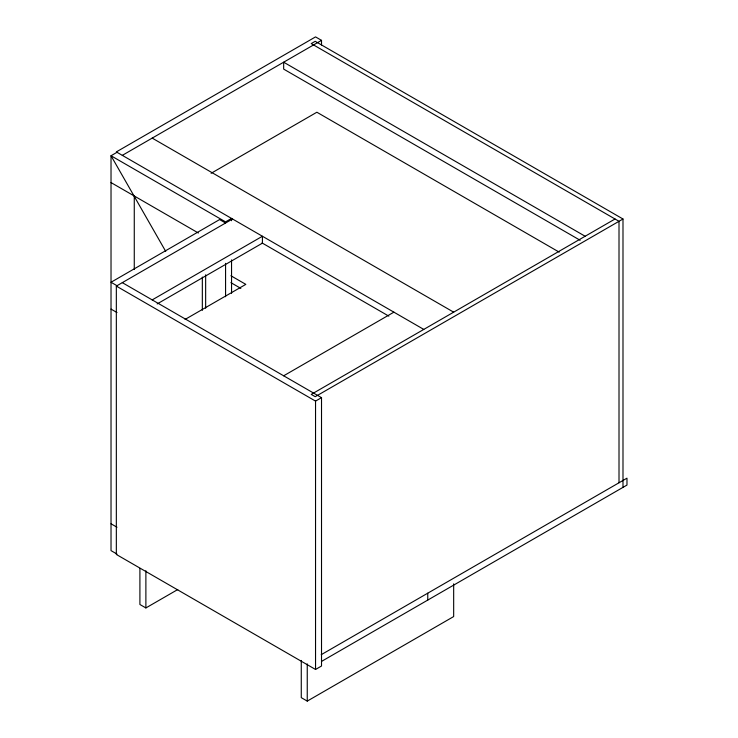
<?xml version="1.0" encoding="UTF-8"?>
<svg xmlns="http://www.w3.org/2000/svg" width="738" height="738" viewBox="0 0 738 738"><rect width="100%" height="100%" fill="white"/><g stroke="black" fill="none" stroke-linecap="round" stroke-linejoin="round"><path stroke-width="1.11" d="M117.001 152.296L111.023 155.746L111.023 550.622L117.001 554.072M122.314 155.358L321.519 40.35L321.519 44.953M211.105 173.301L316.87 112.231L559.183 252.128M122.314 282.645L321.519 397.653L321.519 666.017L315.541 669.467L116.336 554.459L116.336 286.095L232.544 219.001M152.194 299.896L262.424 236.252L262.424 243.153L157.157 303.927M185.063 319.443L245.819 284.37L230.883 275.744M283.669 375.799L393.898 312.165M615.022 219.001L311.233 394.396L315.209 396.693L622.992 219.001L622.992 487.366M116.336 286.095L315.541 401.103L321.519 397.653M139.906 568.408L139.906 604.487L145.884 607.937L177.757 589.542M321.187 654.707L626.977 478.169L626.977 485.069L321.528 661.414M301.27 660.436L301.27 697.65L307.248 701.1L453.667 616.562L453.667 583.869M321.519 40.35L315.541 36.9L116.336 151.908L423.778 329.416M622.992 219.001L315.209 41.31L311.233 43.607L619.007 221.299L619.007 482.772M585.142 236.252L283.669 62.204L283.669 69.104L580.151 240.274M152.194 138.107L453.667 312.165M262.064 242.95L388.843 316.141M225.57 223.024L219.592 219.573L111.023 282.257L117.001 285.707M111.023 182.581L198.384 233.014M230.883 282.645L240.846 288.392M111.023 309.093L117.001 312.543M111.023 523.786L117.001 527.236M165.736 251.418L111.023 155.746L225.57 221.88L231.547 218.43L231.547 220.736M427.763 593.177L427.763 600.077M315.541 401.103L315.541 669.467M307.248 663.886L307.248 701.1M231.547 259.896L231.547 293.29M225.57 263.337L225.57 296.741M205.653 274.813L205.653 308.226M202.332 277.064L202.332 310.357M145.884 570.732L145.884 607.937M134.27 196.004L134.27 269.481"/></g></svg>
